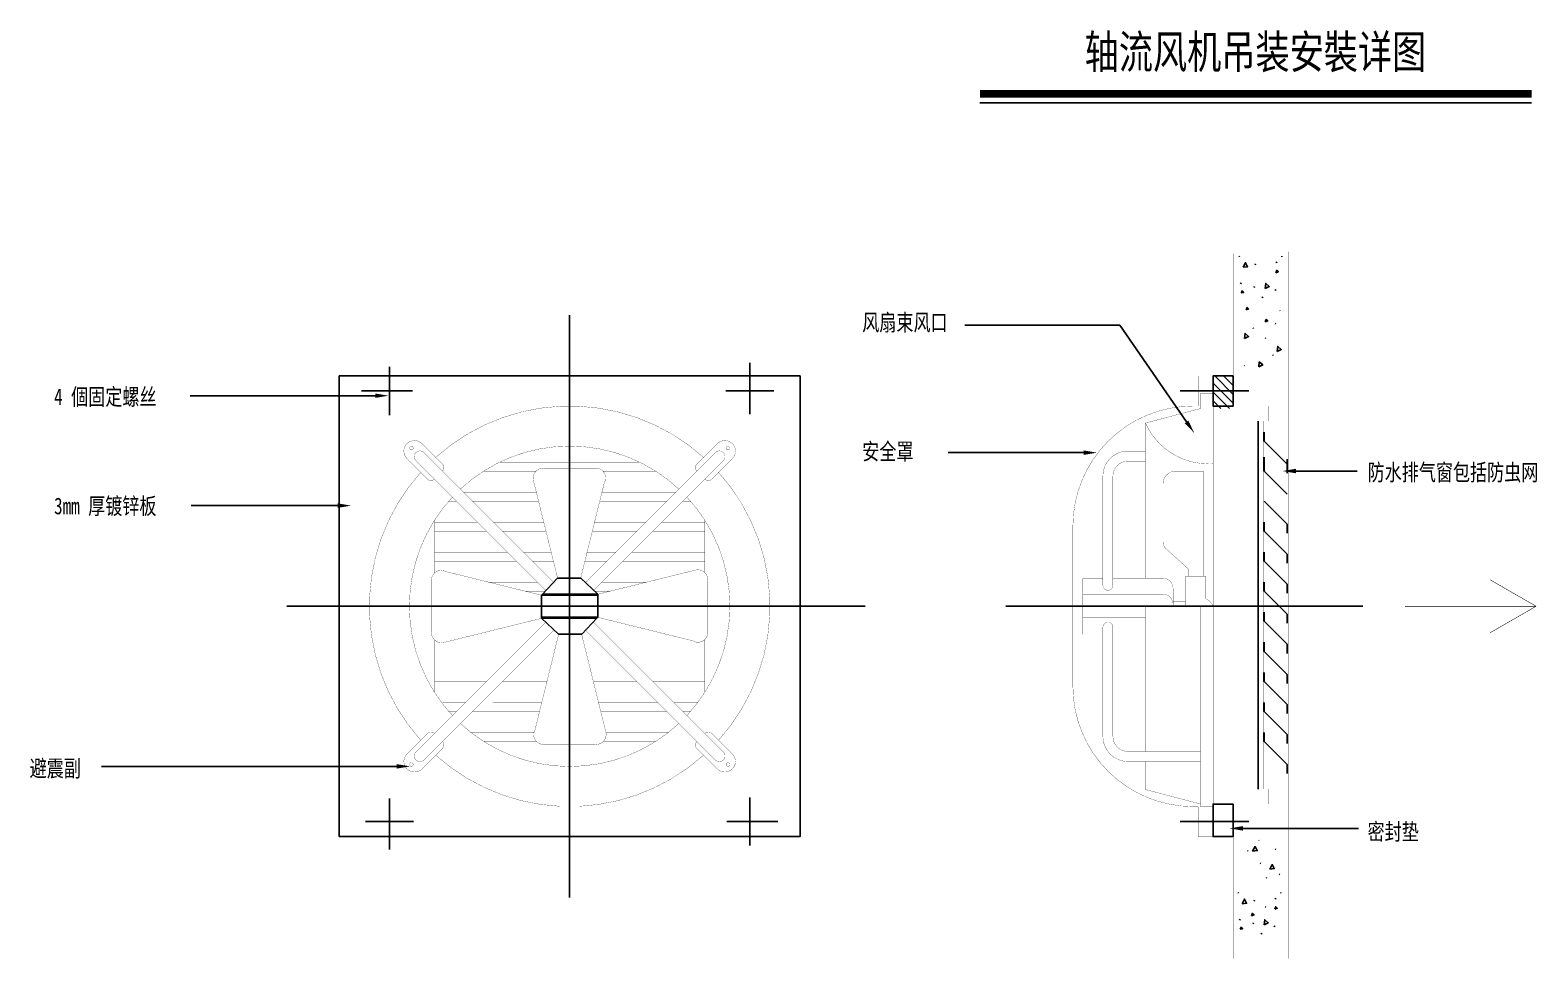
# Model space of a CAD drawing. Extents: x 2246048 to 2442613, y -66234 to 220766.
# Drawn here: x 2383969 to 2406536, y 126407 to 140319 of the extents above; entities that cross this region are included whole.
import ezdxf
from ezdxf.enums import TextEntityAlignment as Align
from ezdxf.lldxf.tags import DXFTag

# ---------------------------------------------------------------- set-up
doc = ezdxf.new("R2010")
doc.units = 0
doc.header["$LTSCALE"] = 1000
doc.header["$MEASUREMENT"] = 0
doc.linetypes.add('CENTER', pattern=[0])
doc.layers.get('0').update_dxf_attribs({"color": 8})
for name, color, linetype in [('23', 7, 'Continuous'), ('CNTXT', 50, 'Continuous'), ('EGTXT', 7, 'Continuous')]:
    doc.layers.add(name, color=color, linetype=linetype)
doc.styles.add('黑体', font='simhei.ttf')
tags = doc.linetypes.add('USTATION2', pattern=[1, 0.75, -0.25]).pattern_tags.tags
tags[6:7] = [DXFTag(74, 4), DXFTag(75, 0), DXFTag(340, '0'), DXFTag(46, 1.0), DXFTag(50, 0.0), DXFTag(44, 0.0), DXFTag(45, 0.0)]
tags[4:5] = [DXFTag(74, 4), DXFTag(75, 0), DXFTag(340, '0'), DXFTag(46, 1.0), DXFTag(50, 0.0), DXFTag(44, 0.0), DXFTag(45, 0.0)]

# ---------------------------------------------------------------- blocks, each defined once
blk = doc.blocks.new('*X2839')
at = {"color": 0}
for p, q in [((49663, 126207), (49990, 126535)), ((49663, 126384), (49814, 126535)), ((49663, 126030), (50063, 126430)), ((49694, 125885), (50063, 126253)), ((49871, 125885), (50063, 126077)), ((50048, 125885), (50063, 125900))]:
    blk.add_line(p, q, dxfattribs=at)

msp = doc.modelspace()

# ---------------------------------------------------------------- linework, layer by layer
at = {"layer": '23', "color": 7, "linetype": 'Continuous'}
for p, q in [((2402076.987, 136930.91), (2402084.487, 136923.41)), ((2402316.987, 136803.41), (2402324.487, 136818.41)), ((2402631.987, 136833.41), (2402639.487, 136848.41)), ((2402714.487, 136930.91), (2402714.487, 136923.41)), ((2402099.487, 136518.41), (2402106.987, 136533.41)), ((2402301.987, 136465.91), (2402309.487, 136480.91)), ((2402421.987, 136308.41), (2402429.487, 136323.41)), ((2402616.987, 136435.91), (2402624.487, 136420.91)), ((2402684.487, 136120.91), (2402691.987, 136113.41)), ((2402286.987, 135858.41), (2402294.487, 135850.91)), ((2402616.987, 135925.91), (2402624.487, 135918.41)), ((2402466.987, 135708.41), (2402474.487, 135700.91)), ((2402579.487, 135453.41), (2402586.987, 135445.91)), ((2402151.987, 135295.91), (2402159.487, 135288.41)), ((2402369.487, 128185.91), (2402376.987, 128178.41)), ((2402204.487, 128028.41), (2402211.987, 128020.91)), ((2402616.987, 128050.91), (2402624.487, 128043.41)), ((2402391.987, 127840.91), (2402399.487, 127833.41)), ((2402481.987, 127623.41), (2402489.487, 127615.91)), ((2402676.987, 127675.91), (2402684.487, 127668.41)), ((2402061.987, 127398.41), (2402069.487, 127390.91)), ((2402301.987, 127270.91), (2402309.487, 127285.91)), ((2402616.987, 127300.91), (2402624.487, 127315.91)), ((2402699.487, 127398.41), (2402699.487, 127390.91)), ((2402466.987, 127188.41), (2402474.487, 127180.91)), ((2402084.487, 126985.91), (2402091.987, 127000.91)), ((2402286.987, 126933.41), (2402294.487, 126948.41)), ((2402601.987, 126903.41), (2402609.487, 126888.41)), ((2402406.987, 126775.91), (2402414.487, 126790.91))]:
    msp.add_line(p, q, dxfattribs=at)
at = {"layer": '23', "color": 5, "linetype": 'CENTER'}
for p, q in [((2392049.823, 127325.735), (2392049.823, 136050.335)), ((2389349.823, 135273.41), (2389349.823, 134553.41)), ((2394749.823, 135333.41), (2394749.823, 134568.41)), ((2388929.823, 134913.41), (2389694.823, 134913.41)), ((2395109.823, 134913.41), (2394389.823, 134913.41)), ((2402221.049, 134913.41), (2401196.049, 134913.41)), ((2387813.448, 131688.41), (2396476.773, 131688.41)), ((2398583.087, 131688.41), (2403929.487, 131688.41)), ((2389349.823, 128043.41), (2389349.823, 128808.41)), ((2394749.823, 128103.41), (2394749.823, 128823.41)), ((2388989.823, 128463.41), (2389709.823, 128463.41)), ((2395169.823, 128463.41), (2394404.823, 128463.41)), ((2402221.049, 128463.41), (2401196.049, 128463.41))]:
    msp.add_line(p, q, dxfattribs=at)
at = {"layer": '23', "color": 5, "linetype": 'USTATION2'}
msp.add_line((2402361.987, 134463.41), (2402361.987, 128950.91), dxfattribs=at)
at = {"layer": '23', "color": 5, "linetype": 'Continuous'}
for p, q in [((2402451.987, 134163.41), (2402451.987, 134298.41)), ((2402451.987, 134163.41), (2402796.987, 133818.41)), ((2402451.987, 133788.647), (2402451.987, 133923.647)), ((2402451.987, 133713.41), (2402451.987, 133848.41)), ((2402796.987, 133893.647), (2402796.987, 133758.647)), ((2402451.987, 133713.41), (2402796.987, 133368.41)), ((2402796.987, 133818.41), (2402796.987, 133683.41)), ((2402451.987, 133263.41), (2402796.987, 132918.41)), ((2402451.987, 132813.41), (2402451.987, 132948.41)), ((2402451.987, 132813.41), (2402796.987, 132468.41)), ((2402796.987, 132918.41), (2402796.987, 132783.41)), ((2402451.987, 132363.41), (2402451.987, 132498.41)), ((2402796.987, 132468.41), (2402796.987, 132333.41)), ((2402451.987, 132363.41), (2402796.987, 132018.41)), ((2402451.987, 131913.41), (2402451.987, 132048.41)), ((2402796.987, 132018.41), (2402796.987, 131883.41)), ((2402451.987, 131913.41), (2402796.987, 131568.41)), ((2402451.987, 131463.41), (2402451.987, 131598.41)), ((2402796.987, 131568.41), (2402796.987, 131433.41)), ((2402451.987, 131463.41), (2402796.987, 131118.41)), ((2402451.987, 131013.41), (2402451.987, 131148.41)), ((2402796.987, 131118.41), (2402796.987, 130983.41)), ((2402451.987, 131013.41), (2402796.987, 130668.41)), ((2402451.987, 130563.41), (2402451.987, 130698.41)), ((2402796.987, 130668.41), (2402796.987, 130533.41)), ((2402451.987, 130563.41), (2402796.987, 130218.41)), ((2402451.987, 130113.41), (2402451.987, 130248.41)), ((2402796.987, 130218.41), (2402796.987, 130083.41)), ((2402451.987, 130113.41), (2402796.987, 129768.41)), ((2402451.987, 129663.41), (2402451.987, 129798.41)), ((2402796.987, 129768.41), (2402796.987, 129633.41)), ((2402451.987, 129663.41), (2402796.987, 129318.41)), ((2402796.987, 129318.41), (2402796.987, 129183.41))]:
    msp.add_line(p, q, dxfattribs=at)
at = {"layer": '23', "color": 7, "linetype": 'Continuous'}
for points, const_width in [([(2402811.987, 136998.41), (2402811.987, 126408.41)], 3.75), ([(2401986.987, 136968.41), (2401986.987, 134688.41)], 3.75), ([(2401461.987, 134688.41), (2401461.987, 135138.41)], 3.75), ([(2401461.987, 135138.41), (2401686.987, 135138.41)], 3.75), ([(2401686.987, 135138.41), (2401686.987, 128238.41)], 3.75), ([(2401499.487, 134875.91), (2401499.487, 134650.91)], 3.75), ([(2401686.987, 134875.91), (2401499.487, 134875.91)], 3.75), ([(2400674.487, 134433.41), (2401499.487, 134650.91)], 3.75), ([(2401386.987, 134688.41), (2401461.987, 134688.41)], 3.75), ([(2401986.987, 134688.41), (2402811.987, 134688.41)], 3.75), ([(2402511.987, 134463.41), (2402511.987, 134688.41)], 3.75), ([(2400674.487, 132108.41), (2400674.487, 134433.41)], 3.75), ([(2402436.987, 134463.41), (2402811.987, 134463.41)], 3.75), ([(2402436.987, 134463.41), (2402436.987, 128950.91)], 3.75), ([(2390144.823, 133818.41), (2389837.323, 134125.91)], 3.75), ([(2393954.823, 133818.41), (2394262.323, 134125.91)], 3.75), ([(2389919.823, 133593.41), (2389612.323, 133900.91)], 3.75), ([(2391689.823, 131928.41), (2389747.323, 133870.91)], 3.75), ([(2391809.823, 132048.41), (2389867.323, 133990.91)], 3.75), ([(2393099.823, 133848.41), (2390999.823, 133848.41)], 3.75), ([(2392289.823, 132048.41), (2394232.323, 133990.91)], 3.75), ([(2392409.823, 131928.41), (2394352.323, 133870.91)], 3.75), ([(2394179.823, 133593.41), (2394487.323, 133900.91)], 3.75), ([(2400411.987, 134013.41), (2400674.487, 134013.41)], 3.75), ([(2400411.987, 133863.41), (2400674.487, 133863.41)], 3.75), ([(2391539.823, 133713.41), (2390759.823, 133713.41)], 3.75), ([(2391659.823, 133758.41), (2392439.823, 133758.41)], 3.75), ([(2393339.823, 133713.41), (2392544.823, 133713.41)], 3.75), ([(2400036.987, 132003.41), (2400036.987, 133638.41)], 3.75), ([(2400186.987, 132003.41), (2400186.987, 133638.41)], 3.75), ([(2401536.987, 133713.41), (2401124.487, 133713.41)], 3.75), ([(2401536.987, 132138.41), (2401536.987, 133713.41)], 3.75), ([(2391554.823, 133398.41), (2390459.823, 133398.41)], 3.75), ([(2391509.823, 133563.41), (2391869.823, 132108.41)], 3.75), ([(2392214.823, 132108.41), (2392574.823, 133563.41)], 3.75), ([(2393639.823, 133398.41), (2392529.823, 133398.41)], 3.75), ([(2400936.987, 133525.91), (2400936.987, 132655.91)], 3.75), ([(2390354.823, 133263.41), (2390234.823, 133263.41)], 3.75), ([(2391584.823, 133263.41), (2390594.823, 133263.41)], 3.75), ([(2393504.823, 133263.41), (2392499.823, 133263.41)], 3.75), ([(2393864.823, 133263.41), (2393744.823, 133263.41)], 3.75), ([(2390024.823, 132183.41), (2390024.823, 132978.41)], 3.75), ([(2390669.823, 132948.41), (2390024.823, 132948.41)], 3.75), ([(2391659.823, 132948.41), (2390909.823, 132948.41)], 3.75), ([(2393189.823, 132948.41), (2392424.823, 132948.41)], 3.75), ([(2394074.823, 132948.41), (2393429.823, 132948.41)], 3.75), ([(2394074.823, 132198.41), (2394074.823, 132978.41)], 3.75), ([(2390804.823, 132813.41), (2390024.823, 132813.41)], 3.75), ([(2391689.823, 132813.41), (2391044.823, 132813.41)], 3.75), ([(2393054.823, 132813.41), (2392394.823, 132813.41)], 3.75), ([(2394074.823, 132813.41), (2393294.823, 132813.41)], 3.75), ([(2399586.987, 132888.41), (2399586.987, 130488.41)], 3.75), ([(2391119.823, 132498.41), (2390024.823, 132498.41)], 3.75), ([(2391779.823, 132498.41), (2391359.823, 132498.41)], 3.75), ([(2392739.823, 132498.41), (2392304.823, 132498.41)], 3.75), ([(2394074.823, 132498.41), (2392979.823, 132498.41)], 3.75), ([(2400989.487, 132543.41), (2401311.987, 132250.91)], 3.75), ([(2391254.823, 132363.41), (2390024.823, 132363.41)], 3.75), ([(2391809.823, 132363.41), (2391494.823, 132363.41)], 3.75), ([(2392604.823, 132363.41), (2392274.823, 132363.41)], 3.75), ([(2394074.823, 132363.41), (2392844.823, 132363.41)], 3.75), ([(2401311.987, 132250.91), (2401311.987, 132138.41)], 3.75), ([(2389979.823, 131298.41), (2389979.823, 132078.41)], 3.75), ([(2391629.823, 131853.41), (2390174.823, 132213.41)], 3.75), ([(2391569.823, 132048.41), (2390834.823, 132048.41)], 3.75), ([(2393924.823, 132228.41), (2392469.823, 131868.41)], 3.75), ([(2393204.823, 132048.41), (2392529.823, 132048.41)], 3.75), ([(2394119.823, 132078.41), (2394119.823, 131298.41)], 3.75), ([(2399736.987, 132108.41), (2400036.987, 132108.41)], 3.75), ([(2399736.987, 132108.41), (2399736.987, 131268.41)], 3.75), ([(2400186.987, 132108.41), (2400936.987, 132108.41)], 3.75), ([(2401574.487, 132138.41), (2401274.487, 132138.41)], 3.75), ([(2401274.487, 132138.41), (2401274.487, 131688.41)], 3.75), ([(2401574.487, 131800.91), (2401574.487, 132138.41)], 3.75), ([(2406524.487, 131688.41), (2405834.487, 132085.91)], 7.5), ([(2391689.823, 131913.41), (2391389.823, 131913.41)], 3.75), ([(2392649.823, 131913.41), (2392424.823, 131913.41)], 3.75), ([(2399736.987, 131868.41), (2400936.987, 131868.41)], 3.75), ([(2401086.987, 131958.41), (2401086.987, 131688.41)], 3.75), ([(2401686.987, 131688.41), (2400674.487, 131688.41)], 3.75), ([(2400674.487, 131688.41), (2400674.487, 129513.41)], 3.75), ([(2401086.987, 131763.41), (2401274.487, 131763.41)], 3.75), ([(2401499.487, 131688.41), (2401499.487, 128688.41)], 3.75), ([(2406524.487, 131688.41), (2404559.487, 131688.41)], 7.5), ([(2406524.487, 131688.41), (2405834.487, 131290.91)], 7.5), ([(2391689.823, 131448.41), (2389747.323, 129505.91)], 3.75), ([(2390174.823, 131148.41), (2391629.823, 131508.41)], 3.75), ([(2391674.823, 131463.41), (2391449.823, 131463.41)], 3.75), ([(2392709.823, 131463.41), (2392409.823, 131463.41)], 3.75), ([(2392409.823, 131448.41), (2394352.323, 129505.91)], 3.75), ([(2392469.823, 131523.41), (2393924.823, 131163.41)], 3.75), ([(2399736.987, 131523.41), (2400674.487, 131523.41)], 3.75), ([(2400036.987, 131373.41), (2400036.987, 129738.41)], 3.75), ([(2400186.987, 131373.41), (2400186.987, 129738.41)], 3.75), ([(2391809.823, 131328.41), (2389867.323, 129385.91)], 3.75), ([(2390024.823, 130398.41), (2390024.823, 131178.41)], 3.75), ([(2391389.823, 131148.41), (2390144.823, 131148.41)], 3.75), ([(2391884.823, 131268.41), (2391524.823, 129813.41)], 3.75), ([(2391854.823, 131148.41), (2391629.823, 131148.41)], 3.75), ([(2392589.823, 129813.41), (2392229.823, 131268.41)], 3.75), ([(2392469.823, 131148.41), (2392259.823, 131148.41)], 3.75), ([(2392289.823, 131328.41), (2394232.323, 129385.91)], 3.75), ([(2394074.823, 131148.41), (2392709.823, 131148.41)], 3.75), ([(2394074.823, 130398.41), (2394074.823, 131193.41)], 3.75), ([(2399736.987, 131268.41), (2399871.987, 131268.41)], 3.75), ([(2399736.987, 131268.41), (2400036.987, 131268.41)], 3.75), ([(2400186.987, 131268.41), (2400674.487, 131268.41)], 3.75), ([(2391254.823, 131013.41), (2390024.823, 131013.41)], 3.75), ([(2391824.823, 131013.41), (2391494.823, 131013.41)], 3.75), ([(2392604.823, 131013.41), (2392289.823, 131013.41)], 3.75), ([(2394074.823, 131013.41), (2392844.823, 131013.41)], 3.75), ([(2390939.823, 130698.41), (2390024.823, 130698.41)], 3.75), ([(2391749.823, 130698.41), (2391179.823, 130698.41)], 3.75), ([(2392919.823, 130698.41), (2392364.823, 130698.41)], 3.75), ([(2394074.823, 130698.41), (2393159.823, 130698.41)], 3.75), ([(2390804.823, 130563.41), (2390024.823, 130563.41)], 3.75), ([(2391704.823, 130563.41), (2391044.823, 130563.41)], 3.75), ([(2393054.823, 130563.41), (2392409.823, 130563.41)], 3.75), ([(2394074.823, 130563.41), (2393294.823, 130563.41)], 3.75), ([(2390489.823, 130248.41), (2390144.823, 130248.41)], 3.75), ([(2391629.823, 130248.41), (2390894.823, 130248.41)], 3.75), ([(2393369.823, 130248.41), (2392484.823, 130248.41)], 3.75), ([(2393969.823, 130248.41), (2393609.823, 130248.41)], 3.75), ([(2390354.823, 130113.41), (2390234.823, 130113.41)], 3.75), ([(2391599.823, 130113.41), (2390594.823, 130113.41)], 3.75), ([(2393504.823, 130113.41), (2392514.823, 130113.41)], 3.75), ([(2393864.823, 130113.41), (2393744.823, 130113.41)], 3.75), ([(2389919.823, 129783.41), (2389612.323, 129475.91)], 3.75), ([(2391524.823, 129798.41), (2390564.823, 129798.41)], 3.75), ([(2393534.823, 129798.41), (2392589.823, 129798.41)], 3.75), ([(2394179.823, 129783.41), (2394487.323, 129475.91)], 3.75), ([(2390144.823, 129558.41), (2389837.323, 129250.91)], 3.75), ([(2391554.823, 129663.41), (2390759.823, 129663.41)], 3.75), ([(2392439.823, 129618.41), (2391659.823, 129618.41)], 3.75), ([(2393339.823, 129663.41), (2392559.823, 129663.41)], 3.75), ([(2393954.823, 129558.41), (2394262.323, 129250.91)], 3.75), ([(2400411.987, 129513.41), (2401499.487, 129513.41)], 3.75), ([(2400411.987, 129363.41), (2401499.487, 129363.41)], 3.75), ([(2400674.487, 129363.41), (2400674.487, 128943.41)], 3.75), ([(2400674.487, 128943.41), (2401499.487, 128725.91)], 3.75), ([(2402436.987, 128950.91), (2402811.987, 128950.91)], 3.75), ([(2402511.987, 128950.91), (2402511.987, 128725.91)], 3.75), ([(2401386.987, 128688.41), (2401461.987, 128688.41)], 3.75), ([(2401461.987, 128688.41), (2401461.987, 128238.41)], 3.75), ([(2401499.487, 128688.41), (2401686.987, 128688.41)], 3.75), ([(2401986.987, 128725.91), (2402811.987, 128725.91)], 3.75), ([(2401986.987, 126408.41), (2401986.987, 128725.91)], 3.75), ([(2401461.987, 128238.41), (2401686.987, 128238.41)], 3.75)]:
    msp.add_lwpolyline(points, dxfattribs=dict(at, const_width=const_width))
for points in [[(2402136.987, 136765.91), (2402174.487, 136833.41), (2402204.487, 136773.41), (2402136.987, 136765.91)], [(2402624.487, 136683.41), (2402639.487, 136720.91), (2402661.987, 136698.41), (2402624.487, 136683.41)], [(2402106.987, 136383.41), (2402121.987, 136413.41), (2402144.487, 136390.91), (2402106.987, 136383.41)], [(2402466.987, 136450.91), (2402474.487, 136525.91), (2402526.987, 136480.91), (2402466.987, 136450.91)], [(2402181.987, 136128.41), (2402196.987, 136165.91), (2402219.487, 136143.41), (2402181.987, 136128.41)], [(2402466.987, 135948.41), (2402481.987, 135985.91), (2402504.487, 135963.41), (2402466.987, 135948.41)], [(2402159.487, 135700.91), (2402166.987, 135775.91), (2402219.487, 135730.91), (2402159.487, 135700.91)], [(2402646.987, 135505.91), (2402654.487, 135580.91), (2402706.987, 135535.91), (2402646.987, 135505.91)], [(2402369.487, 135273.41), (2402376.987, 135348.41), (2402429.487, 135303.41), (2402369.487, 135273.41)], [(2402279.487, 128020.91), (2402316.987, 128088.41), (2402346.987, 128028.41), (2402279.487, 128020.91)], [(2402534.487, 127750.91), (2402571.987, 127818.41), (2402601.987, 127758.41), (2402534.487, 127750.91)], [(2402121.987, 127233.41), (2402159.487, 127300.91), (2402189.487, 127240.91), (2402121.987, 127233.41)], [(2402264.487, 127053.41), (2402279.487, 127090.91), (2402301.987, 127068.41), (2402264.487, 127053.41)], [(2402609.487, 127150.91), (2402624.487, 127188.41), (2402646.987, 127165.91), (2402609.487, 127150.91)], [(2402091.987, 126850.91), (2402106.987, 126880.91), (2402129.487, 126858.41), (2402091.987, 126850.91)], [(2402451.987, 126918.41), (2402459.487, 126993.41), (2402511.987, 126948.41), (2402451.987, 126918.41)]]:
    msp.add_lwpolyline(points, dxfattribs=at)
at = {"layer": '23'}
for points in [[(2401986.987, 135138.41), (2401686.987, 135138.41), (2401686.987, 134688.41), (2401986.987, 134688.41)], [(2401986.987, 128725.91), (2401686.987, 128725.91), (2401686.987, 128238.41), (2401986.987, 128238.41)]]:
    msp.add_lwpolyline(points, close=True, dxfattribs=at)
at = {"layer": '23', "color": 7, "linetype": 'Continuous', "const_width": 3.75}
for points in [[(2394055.658, 133919.245, 0.383463643), (2390043.988, 133919.245)], [(2399586.987, 132888.41, -0.414213562), (2401386.987, 134688.41)], [(2400674.487, 134433.41, 0.316823667), (2401686.987, 133825.91)], [(2389836.192, 134124.779, 1), (2389613.454, 133902.041)], [(2393685.818, 133444.405, 0.393647056), (2390413.828, 133444.405)], [(2394486.192, 133902.041, 1), (2394263.454, 134124.779)], [(2389867.323, 133990.91, 1), (2389747.323, 133870.91)], [(2394352.323, 133870.91, 1), (2394232.323, 133990.91)], [(2400036.987, 133638.41, -0.414213562), (2400411.987, 134013.41)], [(2400186.987, 133638.41, -0.414213562), (2400411.987, 133863.41)], [(2389818.988, 133694.245, 0.383463643), (2389818.988, 129682.575)], [(2389919.29, 133593.943, 0.414213562), (2390025.356, 133593.943)], [(2390144.29, 133712.877, 0.414213562), (2390144.29, 133818.943)], [(2391510.679, 133563.669, -0.50598018), (2391653.851, 133758.41)], [(2392439.167, 133758.41, -0.515550095), (2392580.915, 133559.343)], [(2393955.356, 133818.943, 0.414213562), (2393955.356, 133712.877)], [(2394074.29, 133593.943, 0.414213562), (2394180.356, 133593.943)], [(2394280.658, 129682.575, 0.383463643), (2394280.658, 133694.245)], [(2400936.987, 133525.91, -0.414213562), (2401124.487, 133713.41)], [(2390293.828, 133324.405, 0.393647056), (2390293.828, 130052.415)], [(2393805.818, 130052.415, 0.393647056), (2393805.818, 133324.405)], [(2400936.987, 132655.477, 0.213376809), (2400986.968, 132543.69)], [(2389979.823, 132077.754, -0.515550095), (2390178.889, 132219.502)], [(2393925.082, 132227.553, -0.50598018), (2394119.823, 132084.381)], [(2400936.987, 132108.41, -0.414213562), (2401086.987, 131958.41)], [(2400036.987, 132003.41, 1), (2400186.987, 132003.41)], [(2400936.987, 131868.41, -0.414213562), (2401086.987, 131718.41)], [(2401686.987, 131688.41, 0.203475903), (2401574.487, 131800.91)], [(2400036.987, 131373.41, -1), (2400186.987, 131373.41)], [(2390174.564, 131149.267, -0.50598018), (2389979.823, 131292.439)], [(2394119.823, 131299.066, -0.515550095), (2393920.756, 131157.318)], [(2399586.987, 130488.41, 0.414213562), (2401386.987, 128688.41)], [(2390025.356, 129782.877, 0.414213562), (2389919.29, 129782.877)], [(2390413.828, 129932.415, 0.393647056), (2393685.818, 129932.415)], [(2391660.478, 129618.41, -0.515550095), (2391518.73, 129817.477)], [(2392588.966, 129813.151, -0.50598018), (2392445.794, 129618.41)], [(2394180.356, 129782.877, 0.414213562), (2394074.29, 129782.877)], [(2390144.29, 129557.877, 0.414213562), (2390144.29, 129663.943)], [(2393955.356, 129663.943, 0.414213562), (2393955.356, 129557.877)], [(2400036.987, 129738.41, 0.414213562), (2400411.987, 129363.41)], [(2400186.987, 129738.41, 0.414213562), (2400411.987, 129513.41)], [(2389613.454, 129474.779, 1), (2389836.192, 129252.041)], [(2389747.323, 129505.91, 1), (2389867.323, 129385.91)], [(2390043.988, 129457.575, 0.383463643), (2394055.658, 129457.575)], [(2394232.323, 129385.91, 1), (2394352.323, 129505.91)], [(2394263.454, 129252.041, 1), (2394486.192, 129474.779)]]:
    msp.add_lwpolyline(points, format="xyb", dxfattribs=at)
for points in [[(2389706.864, 134058.41, 1), (2389652.781, 134058.41, 1), (2389652.781, 134058.41, 1)], [(2394446.864, 134058.41, 1), (2394392.781, 134058.41, 1), (2394392.781, 134058.41, 1)], [(2389706.864, 129318.41, 1), (2389652.781, 129318.41, 1), (2389652.781, 129318.41, 1)], [(2394446.864, 129318.41, 1), (2394392.781, 129318.41, 1), (2394392.781, 129318.41, 1)]]:
    msp.add_lwpolyline(points, format="xyb", close=True, dxfattribs=at)
at = {"layer": '23', "color": 7, "linetype": 'Continuous'}
msp.add_3dface([(2388599.823, 135138.41), (2395499.823, 135138.41), (2395499.823, 128238.41), (2388599.823, 128238.41)], dxfattribs=at)
at = {"layer": 'CNTXT', "const_width": 112.5}
msp.add_lwpolyline([(2398194.011, 139363.657), (2406456.02, 139363.657)], dxfattribs=at)
at = {"layer": 'CNTXT'}
msp.add_lwpolyline([(2398194.011, 139232.407), (2406456.02, 139232.407)], dxfattribs=at)
at = {"layer": 'EGTXT', "color": 1}
for p, q in [((2400288.711, 135899.616), (2397967.649, 135899.616)), ((2401290.066, 134449.86), (2400288.711, 135899.616)), ((2389138.231, 134842.801), (2386364.255, 134842.801)), ((2399747.378, 133989.719), (2397717.339, 133989.719)), ((2402926.64, 133714.374), (2403843.684, 133714.374)), ((2388577.424, 133195.718), (2386381.249, 133195.718)), ((2389461.119, 129290.266), (2385038.711, 129290.266)), ((2402132.782, 128361.28), (2403862.363, 128361.28))]:
    msp.add_line(p, q, dxfattribs=at)
for points in [[(2389138.231, 134876.134), (2389138.231, 134809.467), (2389338.231, 134842.801)], [(2401317.493, 134468.804), (2401262.639, 134430.916), (2401403.73, 134285.298)], [(2399747.378, 134023.052), (2399747.378, 133956.386), (2399947.378, 133989.719)], [(2402926.64, 133681.04), (2402926.64, 133747.707), (2402726.64, 133714.374)], [(2388577.424, 133229.051), (2388577.424, 133162.385), (2388777.424, 133195.718)], [(2389461.119, 129323.599), (2389461.119, 129256.932), (2389661.119, 129290.266)], [(2402132.782, 128327.947), (2402132.782, 128394.613), (2401932.782, 128361.28)]]:
    msp.add_solid(points, dxfattribs=at)

# ---------------------------------------------------------------- block references
at = {"layer": '23', "color": 5, "xscale": -0.75, "yscale": 0.75, "zscale": 0.75, "rotation": 180}
msp.add_blockref('*X2839', (2364440.052, 229551.945), dxfattribs=at)

# ---------------------------------------------------------------- texts
at = {"layer": 'CNTXT', "style": '黑体', "width": 0.75}
msp.add_text('轴流风机吊装安裝详图', height=500, dxfattribs=at).set_placement((2402320.954, 139994.122), align=Align.MIDDLE_CENTER)
at = {"layer": 'CNTXT', "linetype": 'Continuous', "style": '黑体', "width": 0.75}
for s, p in [('风扇束风口', (2396431.808, 135815.848)), ('4 個固定螺丝', (2384328.227, 134701.742)), ('安全罩', (2396431.808, 133883.214)), ('防水排气窗包括防虫网', (2404000.331, 133570.256)), ('3mm 厚镀锌板', (2384328.227, 133066.237)), ('避震副', (2383962.134, 129134.597)), ('密封垫', (2404000.331, 128186.571))]:
    msp.add_text(s, height=250, dxfattribs=at).set_placement(p)

# ---------------------------------------------------------------- meshes
at = {"layer": '23', "color": 7, "linetype": 'Continuous'}
mesh = msp.add_polyface(dxfattribs=at)
corners = [(2391884.823, 131268.41), (2392229.823, 131268.41), (2391629.823, 131508.41), (2392455.705, 131508.41), (2391629.823, 131523.41), (2392469.823, 131523.41), (2391629.823, 131853.41), (2392469.823, 131853.41), (2392469.823, 131868.41), (2391643.94, 131868.41), (2392469.823, 131868.41), (2392214.823, 132108.41), (2391869.823, 132108.41)]
mesh.append_faces([[corners[k] for k in face] for face in [(9, 8, 11, 12)]], dxfattribs={"vtx0": -1, "color": 7})
mesh.append_faces([[corners[k] for k in face] for face in [(2, 3, 5, 4), (4, 5, 7, 6), (6, 7, 10, 9)]], dxfattribs={"vtx0": -1, "vtx2": -1, "color": 7})
mesh.append_faces([[corners[k] for k in face] for face in [(0, 1, 3, 2)]], dxfattribs={"vtx2": -1, "color": 7})

doc.saveas('drawing.dxf')
